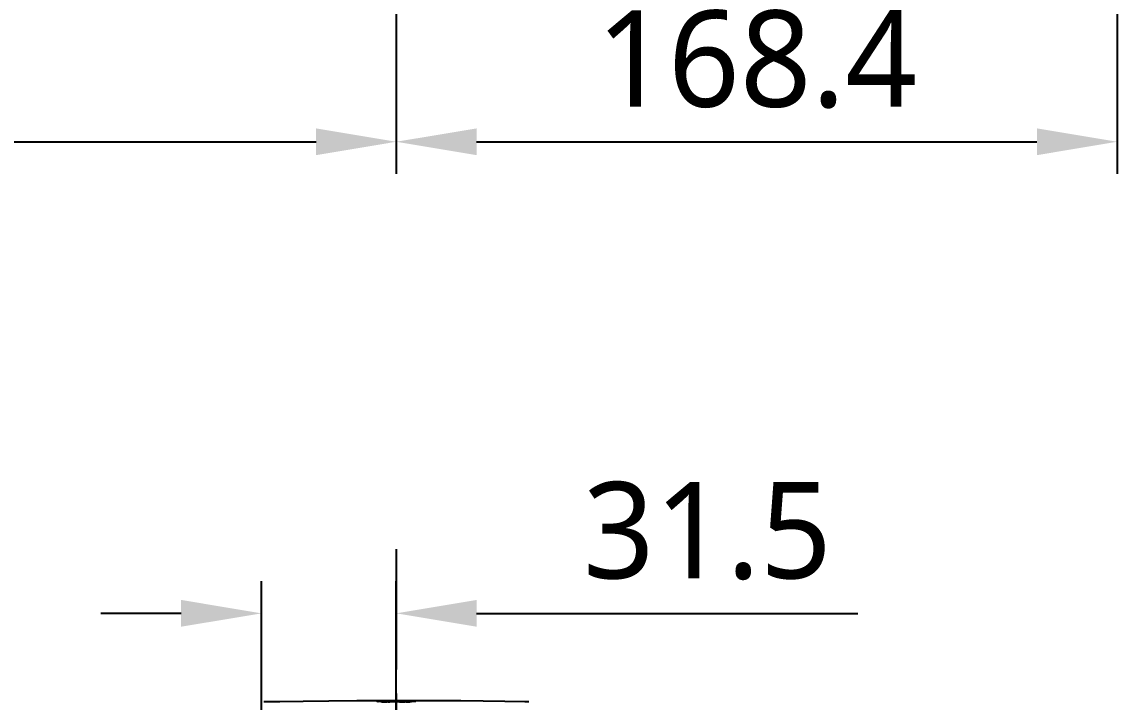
# Model space of a CAD drawing. Header units: millimetres. Extents: x 5828 to 6704, y 123 to 421.
# Drawn here: x 6426.02 to 6443.07, y 220.64 to 231.23 of the extents above; entities that cross this region are included whole.
import ezdxf

# ---------------------------------------------------------------- set-up
doc = ezdxf.new("R2010")
doc.units = ezdxf.units.MM
doc.linetypes.add('CENTER', pattern=[0.6, 0.375, -0.075, 0.075, -0.075])
for name, color, linetype in [('中心线', 7, 'Continuous'), ('外形图', 7, 'Continuous'), ('尺寸标注', 7, 'Continuous')]:
    doc.layers.add(name, color=color, linetype=linetype)
doc.styles.add('微软雅黑', font='msyh.ttc', dxfattribs={"height": 1.5})
doc.dimstyles.new('尺寸标注_1_15比例', dxfattribs={"dimtxt": 1.5, "dimasz": 1.25, "dimexe": 0.5, "dimexo": 0.4, "dimgap": 0.5, "dimtad": 1, "dimdec": 1, "dimlfac": 15, "dimdsep": 46, "dimtxsty": '微软雅黑', "dimcen": 0.09, "dimadec": 0, "dimazin": 0, "dimtp": 0.01, "dimtm": 0.01, "dimtfac": 1, "dimtdec": 1, "dimtofl": 0, "dimtmove": 0, "dimatfit": 3, "dimfxl": 1, "dimtolj": 1, "dimarcsym": 0})

# ---------------------------------------------------------------- blocks, each defined once
blk = doc.blocks.new('*D783')
at = {"layer": 'Defpoints', "color": 0}
for p in [(6407.183, 274.062), (6431.85, 233.491), (6431.85, 229.363)]:
    blk.add_point(p, dxfattribs=at)
at = {"layer": '尺寸标注', "color": 0, "lineweight": -2}
for p, q in [((6407.183, 273.662), (6407.183, 228.863)), ((6431.85, 233.091), (6431.85, 228.863)), ((6408.433, 229.363), (6430.6, 229.363))]:
    blk.add_line(p, q, dxfattribs=at)
at = {"layer": '尺寸标注', "color": 0}
for points in [[(6408.433, 229.571), (6408.433, 229.154), (6407.183, 229.363)], [(6430.6, 229.154), (6430.6, 229.571), (6431.85, 229.363)]]:
    blk.add_solid(points, dxfattribs=at)
at = {"layer": '尺寸标注', "color": 0, "insert": (6419.517, 230.638), "char_height": 1.5, "attachment_point": 5, "style": '微软雅黑'}
blk.add_mtext('\\A1;370', dxfattribs=at)
blk = doc.blocks.new('*D784')
at = {"layer": 'Defpoints', "color": 0}
for p in [(6443.073, 236.729), (6431.85, 232.958), (6443.073, 229.363)]:
    blk.add_point(p, dxfattribs=at)
at = {"layer": '尺寸标注', "color": 0, "lineweight": -2}
for p, q in [((6443.073, 236.329), (6443.073, 228.863)), ((6431.85, 232.558), (6431.85, 228.863)), ((6433.1, 229.363), (6441.823, 229.363))]:
    blk.add_line(p, q, dxfattribs=at)
at = {"layer": '尺寸标注', "color": 0}
for points in [[(6433.1, 229.571), (6433.1, 229.154), (6431.85, 229.363)], [(6441.823, 229.154), (6441.823, 229.571), (6443.073, 229.363)]]:
    blk.add_solid(points, dxfattribs=at)
at = {"layer": '尺寸标注', "color": 0, "insert": (6437.461, 230.642), "char_height": 1.5, "attachment_point": 5, "style": '微软雅黑'}
blk.add_mtext('\\A1;\\A1;168.4', dxfattribs=at)
blk = doc.blocks.new('*D790')
at = {"layer": 'Defpoints', "color": 0}
for p in [(6431.85, 222.022), (6429.75, 214.45), (6431.85, 214.45)]:
    blk.add_point(p, dxfattribs=at)
at = {"layer": '尺寸标注', "color": 0, "lineweight": -2}
for p, q in [((6429.75, 214.85), (6429.75, 222.522)), ((6431.85, 214.85), (6431.85, 222.522)), ((6428.5, 222.022), (6427.25, 222.022)), ((6433.1, 222.022), (6439.035, 222.022))]:
    blk.add_line(p, q, dxfattribs=at)
at = {"layer": '尺寸标注', "color": 0}
for points in [[(6428.5, 221.814), (6428.5, 222.231), (6429.75, 222.022)], [(6433.1, 222.231), (6433.1, 221.814), (6431.85, 222.022)]]:
    blk.add_solid(points, dxfattribs=at)
at = {"layer": '尺寸标注', "color": 0, "insert": (6436.693, 223.302), "char_height": 1.5, "attachment_point": 5, "style": '微软雅黑'}
blk.add_mtext('\\A1;31.5', dxfattribs=at)

msp = doc.modelspace()

# ---------------------------------------------------------------- linework, layer by layer
at = {"layer": '中心线', "linetype": 'CENTER', "ltscale": 5}
msp.add_line((6431.8498, 223.023), (6431.8498, 205.8772), dxfattribs=at)
at = {"layer": '外形图', "color": 7, "linetype": 'Continuous'}
for p, q in [((6430.8002, 220.6569), (6430.4005, 220.6524)), ((6431.2345, 220.6603), (6430.8002, 220.6569)), ((6431.68, 220.6622), (6431.2345, 220.6603)), ((6432.1018, 220.6623), (6431.68, 220.6622)), ((6431.7991, 220.6549), (6431.8163, 220.655)), ((6431.9368, 220.6549), (6431.9533, 220.6549)), ((6432.4891, 220.6608), (6432.1018, 220.6623)), ((6432.8543, 220.658), (6432.4891, 220.6608)), ((6433.2048, 220.6541), (6432.8543, 220.658)), ((6430.0351, 220.6472), (6429.7884, 220.6429)), ((6430.4005, 220.6524), (6430.0351, 220.6472)), ((6431.7166, 220.6462), (6431.7002, 220.6464)), ((6431.7004, 220.6543), (6431.716, 220.6544)), ((6431.7685, 220.646), (6431.7508, 220.6461)), ((6431.8233, 220.6459), (6431.8048, 220.6459)), ((6431.8419, 220.6459), (6431.8233, 220.6459)), ((6431.8899, 220.646), (6431.879, 220.6459)), ((6431.8974, 220.646), (6431.8899, 220.646)), ((6431.9854, 220.6547), (6432.0008, 220.6546)), ((6432.0018, 220.6466), (6431.9855, 220.6465)), ((6433.5388, 220.6493), (6433.2048, 220.6541)), ((6433.8494, 220.644), (6433.5388, 220.6493)), ((6433.9112, 220.6428), (6433.8494, 220.644))]:
    msp.add_line(p, q, dxfattribs=at)
for centre, radius, start, end in [((6431.8612, 203.2231), 17.432, 90.20428, 90.37096), ((6431.8692, 202.6832), 17.9719, 89.78451, 89.94714), ((6431.8827, 205.8415), 14.8135, 89.60284, 89.72688), ((6431.5965, 221.351), 0.7029, 267.32257, 267.82112), ((6431.7228, 226.6847), 6.0382, 268.98556, 269.22296), ((6431.7815, 231.2476), 10.6015, 269.24026, 269.56029), ((6431.8114, 209.3027), 11.3521, 90.56033, 90.71088), ((6431.846, 205.5881), 15.0669, 90.37132, 90.49454), ((6431.8199, 236.3712), 15.7253, 269.62338, 269.74816), ((6431.8407, 238.7165), 18.0706, 270.17982, 270.3508), ((6431.8572, 236), 15.3541, 270.3512, 270.47853), ((6431.8947, 231.8628), 11.2167, 270.54677, 270.70419), ((6431.9299, 229.0274), 8.3811, 270.7023, 270.89378), ((6431.9601, 227.0676), 6.421, 270.89714, 271.01157), ((6431.9815, 225.8543), 5.2076, 271.01102, 271.14245)]:
    msp.add_arc(centre, radius, start, end, dxfattribs=at)
for points in [[(6431.8163, 220.655), (6431.8279, 220.655), (6431.8395, 220.655), (6431.8511, 220.655)], [(6431.8511, 220.655), (6431.8627, 220.6551), (6431.8742, 220.6551), (6431.8858, 220.655)], [(6431.8048, 220.6459), (6431.7927, 220.6459), (6431.7806, 220.6459), (6431.7685, 220.646)], [(6431.879, 220.6459), (6431.8666, 220.6459), (6431.8542, 220.6459), (6431.8419, 220.6459)]]:
    msp.add_open_spline(points, degree=3, dxfattribs=at)
for points, knots in [([(6431.5504, 220.6499), (6431.5502, 220.6499), (6431.5501, 220.65), (6431.5498, 220.6501), (6431.5498, 220.6502)], [0, 0, 0, 0, 0.6898797, 1, 1, 1, 1]), ([(6431.5637, 220.6488), (6431.562, 220.6489), (6431.5576, 220.6492), (6431.5531, 220.6492), (6431.5504, 220.6499)], [0, 0, 0, 0, 0.3732238, 1, 1, 1, 1]), ([(6431.6159, 220.6474), (6431.6113, 220.6475), (6431.5959, 220.6478), (6431.5806, 220.6481), (6431.5698, 220.6485)], [0, 0, 0, 0, 0.2998298, 1, 1, 1, 1]), ([(6432.1498, 220.6507), (6432.1498, 220.6503), (6432.1477, 220.6503), (6432.1453, 220.6497), (6432.1397, 220.6495), (6432.129, 220.6489), (6432.1105, 220.6484), (6432.0946, 220.648), (6432.0854, 220.6478)], [0, 0, 0, 0, 0.0172379, 0.0660124, 0.1465392, 0.2583421, 0.5725489, 1, 1, 1, 1])]:
    msp.add_open_spline(points, degree=3, knots=knots, dxfattribs=at)

# ---------------------------------------------------------------- dimensions: what is measured, and where the dimension line sits
at = {"layer": '尺寸标注'}
for base, p1, p2, picture, middle in [((6431.8498, 229.3627), (6407.1832, 274.0616), (6431.8498, 233.4909), '*D783', (6419.5165, 230.6378)), ((6431.8498, 222.0224), (6429.7498, 214.45), (6431.8498, 214.4501), '*D790', (6436.6926, 223.3019))]:
    dim = msp.add_linear_dim(base=base, p1=p1, p2=p2, dimstyle='尺寸标注_1_15比例', dxfattribs=at)
    dim.commit()
    dim.dimension.update_dxf_attribs({"geometry": picture, "text_midpoint": middle})
dim = msp.add_linear_dim(base=(6443.0726, 229.3627), p1=(6431.8498, 232.9575), p2=(6443.0726, 236.729), text='\\A1;168.4', dimstyle='尺寸标注_1_15比例', override={"dimtxsty": '微软雅黑'}, dxfattribs=at)
dim.commit()
dim.dimension.update_dxf_attribs({"geometry": '*D784', "text_midpoint": (6437.4612, 230.6417)})

doc.saveas('drawing.dxf')
